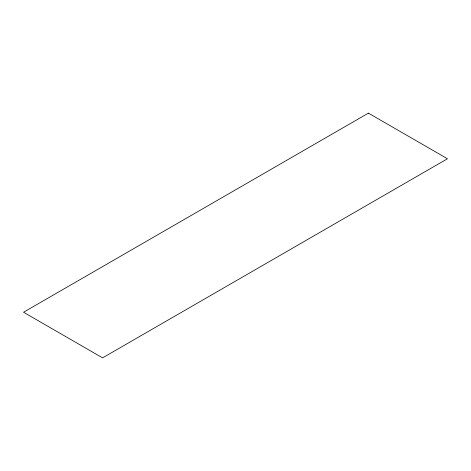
<?xml version="1.0" encoding="UTF-8"?>
<svg xmlns="http://www.w3.org/2000/svg" width="471" height="471" viewBox="0 0 471 471"><rect width="100%" height="100%" fill="white"/><g stroke="black" fill="none" stroke-linecap="round" stroke-linejoin="round"><path stroke-width="0.71" d="M368.416 113.134L23.55 312.238L102.584 357.866L447.45 158.762L368.416 113.134"/></g></svg>
